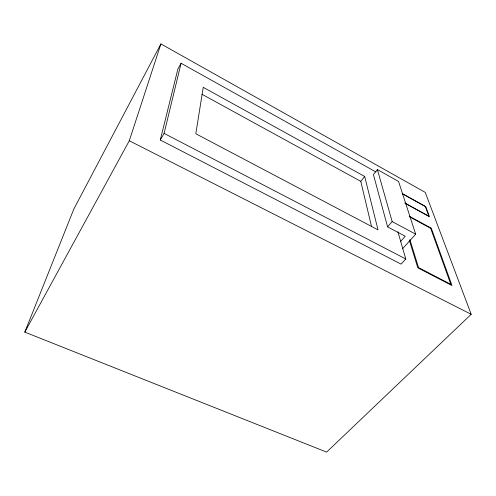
<?xml version="1.0" encoding="UTF-8"?>
<svg xmlns="http://www.w3.org/2000/svg" width="496" height="496" viewBox="0 0 496 496"><rect width="100%" height="100%" fill="white"/><g stroke="black" fill="none" stroke-linecap="round" stroke-linejoin="round"><path stroke-width="0.74" d="M397.885 231.756L405.778 258.98L401.066 264.126L160.282 140.008L164.089 133.399L181.09 63.271L376.061 172.038M160.282 140.008L177.884 69.049L181.09 63.271M24.8 332.122L129.295 140.765L160.915 43.902L425.252 192.392L471.2 314.303L326.61 452.098L24.8 332.122L73.842 209.008L160.915 43.902M371.609 226.852L360.784 181.35L364.69 176.471L203.236 87.327L195.802 133.753L378.02 229.865L364.69 176.471M402.43 248.874L415.685 234.18L398.548 181.437L377.406 169.601L373.407 174.555L387.587 226.846L405.238 236.232L400.669 241.354M387.587 226.846L392.156 221.569L377.406 169.601M129.295 140.765L471.2 314.303M164.089 133.399L405.778 258.98M392.156 221.569L415.685 234.18M409.157 216.151L431.266 228.172L451.992 285.535L417.824 267.834L409.473 240.721M409.622 216.882L430.664 228.321L450.821 284.326L418.537 267.586L409.894 239.655M201.884 94.215L360.784 181.35M404.779 202.926L428.873 216.169L425.37 206.59L402.603 193.973M405.164 203.385L429.418 216.715L425.692 206.528L402.126 193.477"/></g></svg>
